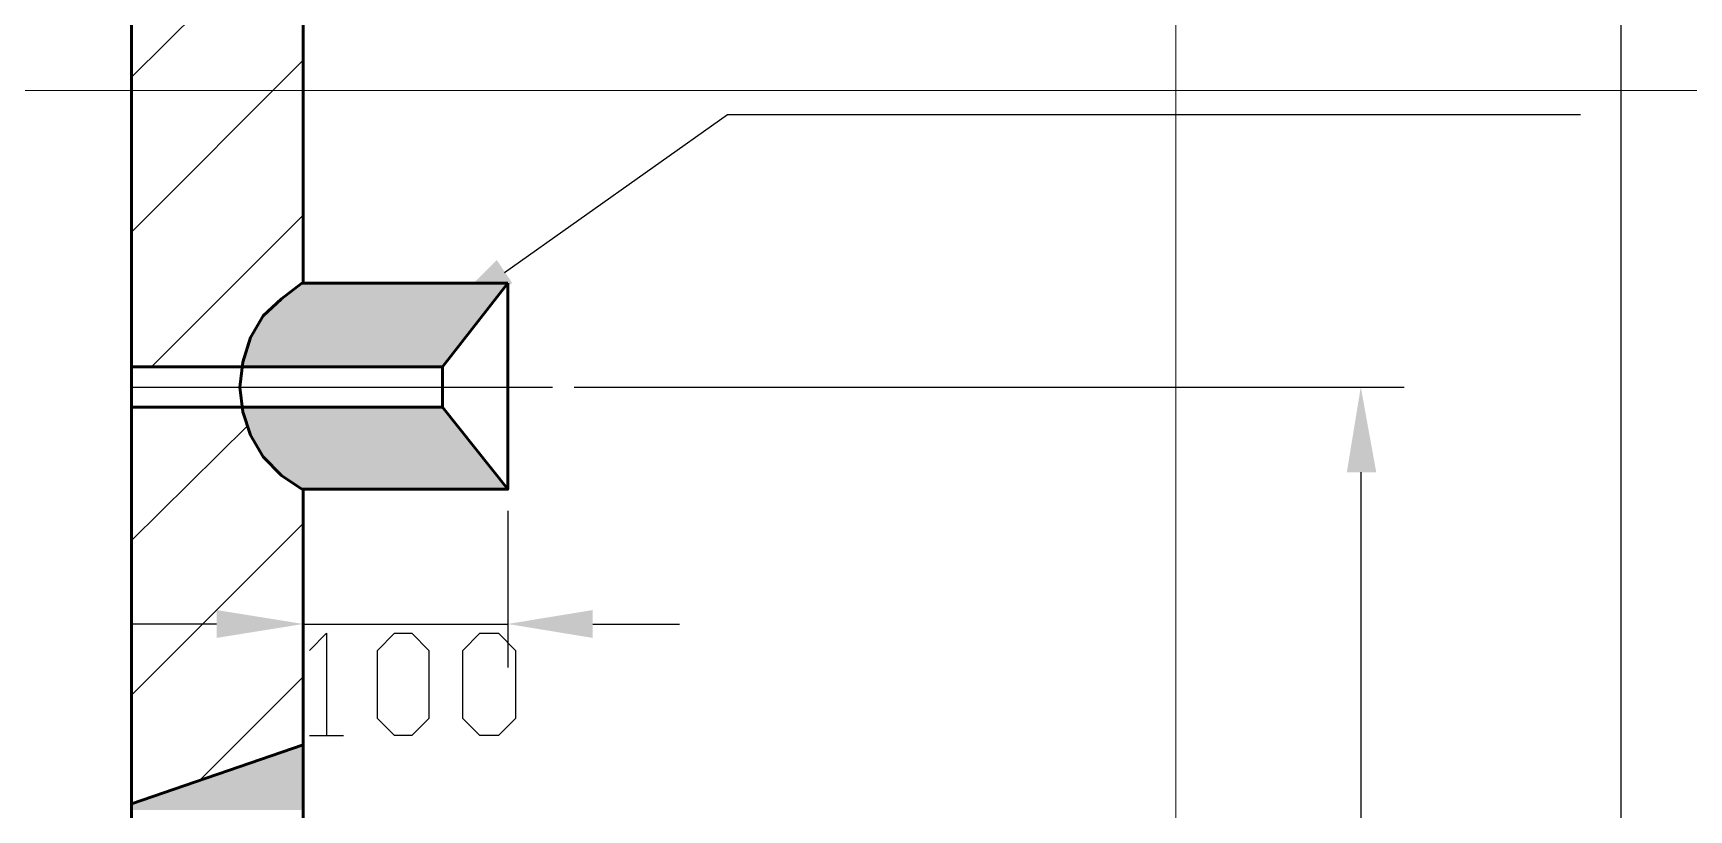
# Model space of a CAD drawing. Header units: millimetres. Extents: x 0 to 841, y 0 to 1189.
# Drawn here: x 305.16 to 350.43, y 693.74 to 714.97 of the extents above; entities that cross this region are included whole.
import ezdxf

# ---------------------------------------------------------------- set-up
doc = ezdxf.new("R2010")
doc.units = ezdxf.units.MM
doc.layers.add('C00-00-00', color=7, linetype='Continuous')
doc.layers.add('CBF-BF-BF', color=7, linetype='Continuous', true_color=0xbfbfbf)

msp = doc.modelspace()

# ---------------------------------------------------------------- hatches: boundary and pattern name
at = {"layer": 'C00-00-00'}
h = msp.add_hatch(color=256, dxfattribs=at)
h.dxf.hatch_style = 2
h.paths.add_polyline_path([(318.262, 708.135772), (316.145333, 707.077439), (317.838667, 708.770772)])
h = msp.add_hatch(color=256, dxfattribs=at)
h.dxf.hatch_style = 2
h.paths.add_polyline_path([(312.504667, 708.135772), (317.881, 707.797106), (312.039, 707.797106)])
h = msp.add_hatch(color=256, dxfattribs=at)
h.dxf.hatch_style = 2
h.paths.add_polyline_path([(312.504667, 708.135772), (318.135, 708.135772), (317.881, 707.797106)])
h = msp.add_hatch(color=256, dxfattribs=at)
h.dxf.hatch_style = 2
h.paths.add_polyline_path([(312.039, 707.797106), (317.584667, 707.416106), (311.615667, 707.416106)])
h = msp.add_hatch(color=256, dxfattribs=at)
h.dxf.hatch_style = 2
h.paths.add_polyline_path([(312.039, 707.797106), (317.881, 707.797106), (317.584667, 707.416106)])
h = msp.add_hatch(color=256, dxfattribs=at)
h.dxf.hatch_style = 2
h.paths.add_polyline_path([(311.615667, 707.416106), (317.203667, 706.950439), (311.277, 706.950439)])
h = msp.add_hatch(color=256, dxfattribs=at)
h.dxf.hatch_style = 2
h.paths.add_polyline_path([(311.615667, 707.416106), (317.584667, 707.416106), (317.203667, 706.950439)])
h = msp.add_hatch(color=256, dxfattribs=at)
h.dxf.hatch_style = 2
h.paths.add_polyline_path([(311.277, 706.950439), (316.780333, 706.442439), (311.023, 706.442439)])
h = msp.add_hatch(color=256, dxfattribs=at)
h.dxf.hatch_style = 2
h.paths.add_polyline_path([(311.277, 706.950439), (317.203667, 706.950439), (316.780333, 706.442439)])
h = msp.add_hatch(color=256, dxfattribs=at)
h.dxf.hatch_style = 2
h.paths.add_polyline_path([(311.023, 706.442439), (316.357, 705.849772), (310.896, 705.849772)])
h = msp.add_hatch(color=256, dxfattribs=at)
h.dxf.hatch_style = 2
h.paths.add_polyline_path([(311.023, 706.442439), (316.780333, 706.442439), (316.357, 705.849772)])
h = msp.add_hatch(color=256, dxfattribs=at)
h.dxf.hatch_style = 2
h.paths.add_polyline_path([(341.079667, 702.971106), (341.884, 702.971106), (341.460667, 705.299439)])
h = msp.add_hatch(color=256, dxfattribs=at)
h.dxf.hatch_style = 2
h.paths.add_polyline_path([(310.896, 704.749106), (316.780333, 704.198772), (311.023, 704.198772)])
h = msp.add_hatch(color=256, dxfattribs=at)
h.dxf.hatch_style = 2
h.paths.add_polyline_path([(310.896, 704.749106), (316.357, 704.749106), (316.780333, 704.198772)])
h = msp.add_hatch(color=256, dxfattribs=at)
h.dxf.hatch_style = 2
h.paths.add_polyline_path([(311.023, 704.198772), (317.203667, 703.690772), (311.277, 703.690772)])
h = msp.add_hatch(color=256, dxfattribs=at)
h.dxf.hatch_style = 2
h.paths.add_polyline_path([(311.023, 704.198772), (316.780333, 704.198772), (317.203667, 703.690772)])
h = msp.add_hatch(color=256, dxfattribs=at)
h.dxf.hatch_style = 2
h.paths.add_polyline_path([(311.277, 703.690772), (317.584667, 703.225106), (311.615667, 703.225106)])
h = msp.add_hatch(color=256, dxfattribs=at)
h.dxf.hatch_style = 2
h.paths.add_polyline_path([(311.277, 703.690772), (317.203667, 703.690772), (317.584667, 703.225106)])
h = msp.add_hatch(color=256, dxfattribs=at)
h.dxf.hatch_style = 2
h.paths.add_polyline_path([(311.615667, 703.225106), (317.881, 702.801772), (312.039, 702.801772)])
h = msp.add_hatch(color=256, dxfattribs=at)
h.dxf.hatch_style = 2
h.paths.add_polyline_path([(311.615667, 703.225106), (317.584667, 703.225106), (317.881, 702.801772)])
h = msp.add_hatch(color=256, dxfattribs=at)
h.dxf.hatch_style = 2
h.paths.add_polyline_path([(312.039, 702.801772), (318.135, 702.505439), (312.504667, 702.505439)])
h = msp.add_hatch(color=256, dxfattribs=at)
h.dxf.hatch_style = 2
h.paths.add_polyline_path([(312.039, 702.801772), (317.881, 702.801772), (318.135, 702.505439)])
h = msp.add_hatch(color=256, dxfattribs=at)
h.dxf.hatch_style = 2
h.paths.add_polyline_path([(310.176333, 699.203439), (310.176333, 698.441439), (312.547, 698.822439)])
h = msp.add_hatch(color=256, dxfattribs=at)
h.dxf.hatch_style = 2
h.paths.add_polyline_path([(320.463333, 699.203439), (320.463333, 698.441439), (318.135, 698.822439)])
h = msp.add_hatch(color=256, dxfattribs=at)
h.dxf.hatch_style = 2
h.paths.add_polyline_path([(312.547, 695.520439), (312.547, 693.911772), (307.848, 693.911772)])
h = msp.add_hatch(color=256, dxfattribs=at)
h.dxf.hatch_style = 2
h.paths.add_polyline_path([(307.848, 693.911772), (312.547, 693.742439), (307.848, 693.742439)])
h = msp.add_hatch(color=256, dxfattribs=at)
h.dxf.hatch_style = 2
h.paths.add_polyline_path([(307.848, 693.911772), (312.547, 693.911772), (312.547, 693.742439)])

# ---------------------------------------------------------------- linework, layer by layer
at = {"layer": 'C00-00-00', "lineweight": 25}
for points in [[(318.050333, 708.430694), (324.146333, 712.748694), (347.472, 712.748694)], [(307.848, 705.298028), (319.362667, 705.298028)], [(312.547, 698.821028), (318.135, 698.821028)], [(312.716333, 698.101361), (313.182, 698.567028), (313.182, 695.773028)], [(309.710667, 694.545361), (312.547, 697.381694)], [(312.716333, 695.773028), (313.647667, 695.773028)]]:
    msp.add_lwpolyline(points, dxfattribs=at)
at = {"layer": 'C00-00-00', "lineweight": 53}
for points in [[(307.848, 704.747694), (316.357, 704.747694), (316.357, 705.848361), (318.135, 708.134361)], [(318.135, 708.134361), (312.504667, 708.134361), (311.954333, 707.711028), (311.446333, 707.245361), (311.107667, 706.652694), (310.896, 705.975361), (310.811333, 705.298028), (310.896, 704.620694), (311.107667, 703.985694), (311.446333, 703.393028), (311.954333, 702.885028), (312.504667, 702.504028)], [(307.848, 705.848361), (316.357, 705.848361)], [(316.357, 704.747694), (318.135, 702.504028), (318.135, 705.298028)]]:
    msp.add_lwpolyline(points, dxfattribs=at)
at = {"layer": 'C00-00-00', "lineweight": 25}
for points in [[(315.044667, 695.773028), (314.579, 696.238694), (314.579, 698.101361), (315.044667, 698.567028), (315.510333, 698.567028), (315.976, 698.101361), (315.976, 696.238694), (315.510333, 695.773028)], [(317.373, 695.773028), (316.907333, 696.238694), (316.907333, 698.101361), (317.373, 698.567028), (317.881, 698.567028), (318.346667, 698.101361), (318.346667, 696.238694), (317.881, 695.773028)]]:
    msp.add_lwpolyline(points, close=True, dxfattribs=at)
at = {"layer": 'C00-00-00', "lineweight": 53}
for points in [[(307.848, 686.883028), (307.848, 686.883028), (307.848, 759.273028), (307.848, 759.273028)], [(312.547, 708.134361), (312.547, 708.134361), (312.547, 759.273028), (312.547, 759.273028)], [(318.135, 705.298028), (318.135, 705.298028), (318.135, 708.134361), (318.135, 708.134361)], [(312.504667, 702.504028), (312.504667, 702.504028), (318.135, 702.504028), (318.135, 702.504028)], [(312.547, 686.883028), (312.547, 686.883028), (312.547, 702.504028), (312.547, 702.504028)], [(312.547, 695.519028), (312.547, 695.519028), (307.848, 693.910361), (307.848, 693.910361)]]:
    msp.add_open_spline(points, degree=3, dxfattribs=at)
at = {"layer": 'C00-00-00', "lineweight": 25}
for points in [[(348.572667, 729.470361), (348.572667, 729.470361), (348.572667, 409.261028), (348.572667, 409.261028)], [(307.848, 713.764694), (307.848, 713.764694), (312.547, 718.421361), (312.547, 718.421361)], [(307.848, 709.531361), (307.848, 709.531361), (312.547, 714.230361), (312.547, 714.230361)], [(308.398333, 705.848361), (308.398333, 705.848361), (312.547, 709.997028), (312.547, 709.997028)], [(319.955333, 705.298028), (319.955333, 705.298028), (342.646, 705.298028), (342.646, 705.298028)], [(307.848, 701.107028), (307.848, 701.107028), (311.023, 704.239694), (311.023, 704.239694)], [(341.460667, 702.969694), (341.460667, 702.969694), (341.460667, 409.261028), (341.460667, 409.261028)], [(312.547, 701.911361), (312.547, 701.911361), (312.547, 697.635694), (312.547, 697.635694)], [(318.135, 701.911361), (318.135, 701.911361), (318.135, 697.635694), (318.135, 697.635694)], [(307.848, 696.873694), (307.848, 696.873694), (312.547, 701.572694), (312.547, 701.572694)], [(310.176333, 698.821028), (310.176333, 698.821028), (307.848, 698.821028), (307.848, 698.821028)], [(320.463333, 698.821028), (320.463333, 698.821028), (322.834, 698.821028), (322.834, 698.821028)]]:
    msp.add_open_spline(points, degree=3, dxfattribs=at)
at = {"layer": 'CBF-BF-BF', "lineweight": 9}
for points in [[(336.400001, 0), (336.400001, 1189.000035)], [(841.000001, 713.400021), (0, 713.400021)]]:
    msp.add_lwpolyline(points, dxfattribs=at)

doc.saveas('drawing.dxf')
